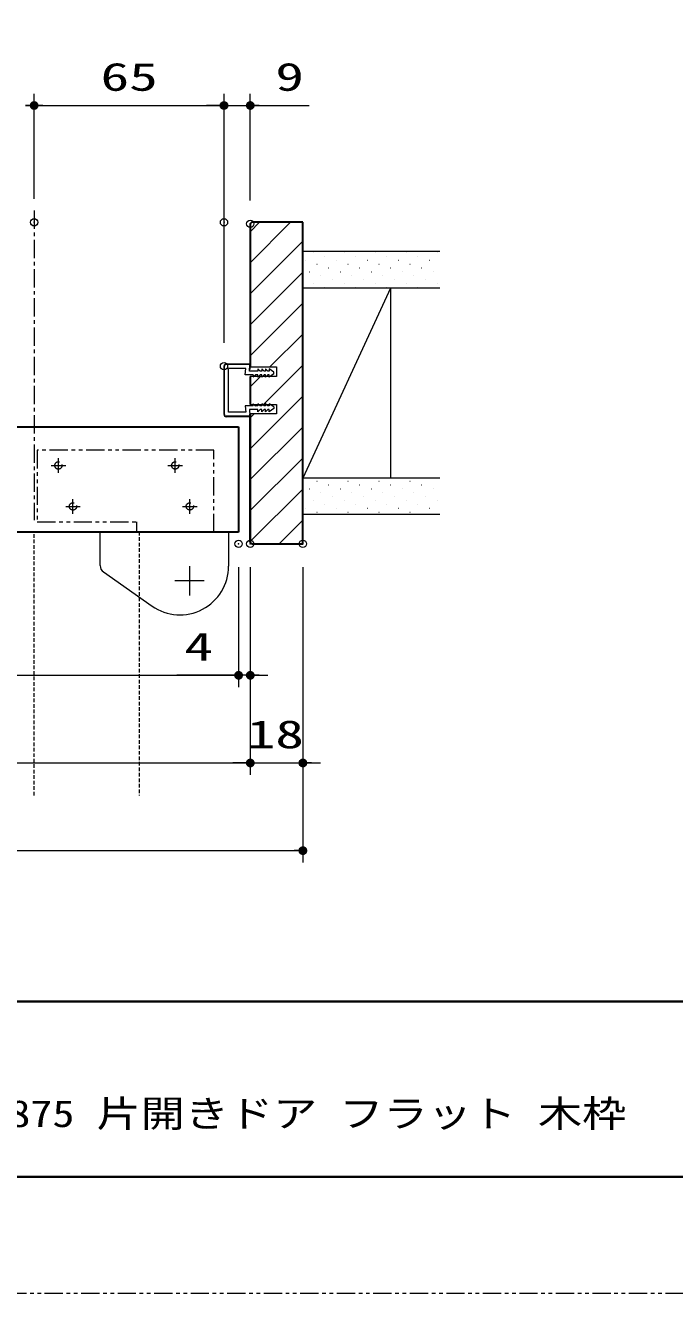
# Model space of a CAD drawing. Units: millimetres, scale not verified. Extents: x -1306 to 1306, y -607 to 607.
# Drawn here: x -513.3 to -291.1, y -594 to -160 of the extents above; entities that cross this region are included whole.
import ezdxf
from ezdxf.enums import TextEntityAlignment as Align

# ---------------------------------------------------------------- set-up
doc = ezdxf.new("R2010")
doc.units = ezdxf.units.MM
doc.header["$LTSCALE"] = 5
doc.header["$PDMODE"] = 32
doc.header["$PDSIZE"] = 2.5
for name, pattern in [('USER1', [2.5, 1.25, -0.25, 0.25, -0.25, 0.25, -0.25]), ('USER2', [0.375, 0.25, -0.125]), ('USER3', [2, 1.25, -0.25, 0.25, -0.25])]:
    doc.linetypes.add(name, pattern=pattern)
for name, color, linetype, lineweight in [('0-1_線(白)', 7, 'Continuous', 30), ('0-2_線(水)', 4, 'Continuous', 9), ('0-3_線(黄)', 2, 'Continuous', 15), ('0-6_寸法線', 3, 'Continuous', 13), ('0-7_0', 3, 'Continuous', 25), ('0-8_DEFPOINTS', 7, 'Continuous', 5), ('0-9_点線(黄)', 2, 'USER2', 15), ('0-A_ハッチング', 6, 'Continuous', 9), ('0-B_中心線', 3, 'USER3', 9), ('0-C_陰線', 1, 'USER1', 9), ('0-D_図面枠', 7, 'Continuous', 35)]:
    doc.layers.add(name, color=color, linetype=linetype, lineweight=lineweight)
doc.styles.add('ＭＳ ゴシック', font='')
doc.styles.get('ＭＳ ゴシック').set_extended_font_data('MS Gothic')

# ---------------------------------------------------------------- blocks, each defined once
blk = doc.blocks.new('_DOT')
at = {"layer": '0-7_0'}
blk.add_line((-2.5, 0), (-5, 0), dxfattribs=at)
for points in [[(0, 0), (-2.5, 0), (-2.48, 0.313)], [(0, 0), (-2.48, -0.313), (-2.5, 0)], [(0, 0), (-2.48, 0.313), (-2.421, 0.622)], [(0, 0), (-2.421, -0.622), (-2.48, -0.313)], [(0, 0), (-2.421, 0.622), (-2.324, 0.92)], [(0, 0), (-2.324, -0.92), (-2.421, -0.622)], [(0, 0), (-2.324, 0.92), (-2.191, 1.204)], [(0, 0), (-2.191, -1.204), (-2.324, -0.92)], [(0, 0), (-2.191, 1.204), (-2.023, 1.469)], [(0, 0), (-2.023, -1.469), (-2.191, -1.204)], [(0, 0), (-2.023, 1.469), (-1.822, 1.711)], [(0, 0), (-1.822, -1.711), (-2.023, -1.469)], [(0, 0), (-1.822, 1.711), (-1.594, 1.926)], [(0, 0), (-1.594, -1.926), (-1.822, -1.711)], [(0, 0), (-1.594, 1.926), (-1.34, 2.111)], [(0, 0), (-1.34, -2.111), (-1.594, -1.926)], [(0, 0), (-1.34, 2.111), (-1.064, 2.262)], [(0, 0), (-1.064, -2.262), (-1.34, -2.111)], [(0, 0), (-1.064, 2.262), (-0.773, 2.378)], [(0, 0), (-0.773, -2.378), (-1.064, -2.262)], [(0, 0), (-0.773, 2.378), (-0.468, 2.456)], [(0, 0), (-0.468, -2.456), (-0.773, -2.378)], [(0, 0), (-0.468, 2.456), (-0.157, 2.495)], [(0, 0), (-0.157, -2.495), (-0.468, -2.456)], [(0, 0), (-0.157, 2.495), (0.157, 2.495)], [(0, 0), (0.157, -2.495), (-0.157, -2.495)], [(0, 0), (0.157, 2.495), (0.468, 2.456)], [(0, 0), (0.468, 2.456), (0.773, 2.378)], [(0, 0), (0.773, 2.378), (1.064, 2.262)], [(0, 0), (1.064, 2.262), (1.34, 2.111)], [(0, 0), (1.34, 2.111), (1.594, 1.926)], [(0, 0), (1.594, 1.926), (1.822, 1.711)], [(0, 0), (1.822, 1.711), (2.023, 1.469)], [(0, 0), (2.023, 1.469), (2.191, 1.204)], [(0, 0), (2.191, 1.204), (2.324, 0.92)], [(0, 0), (2.324, 0.92), (2.421, 0.622)], [(0, 0), (2.421, 0.622), (2.48, 0.313)], [(0, 0), (2.48, 0.313), (2.5, 0)], [(0, 0), (0.468, -2.456), (0.157, -2.495)], [(0, 0), (0.773, -2.378), (0.468, -2.456)], [(0, 0), (1.064, -2.262), (0.773, -2.378)], [(0, 0), (1.34, -2.111), (1.064, -2.262)], [(0, 0), (1.594, -1.926), (1.34, -2.111)], [(0, 0), (1.822, -1.711), (1.594, -1.926)], [(0, 0), (2.023, -1.469), (1.822, -1.711)], [(0, 0), (2.191, -1.204), (2.023, -1.469)], [(0, 0), (2.324, -0.92), (2.191, -1.204)], [(0, 0), (2.421, -0.622), (2.324, -0.92)], [(0, 0), (2.48, -0.313), (2.421, -0.622)], [(0, 0), (2.5, 0), (2.48, -0.313)]]:
    blk.add_solid(points, dxfattribs=at)

msp = doc.modelspace()

# ---------------------------------------------------------------- linework, layer by layer
at = {"layer": '0-1_線(白)'}
for p, q in [((-435.82, -227.423), (-436.32, -227.923)), ((-436.32, -227.923), (-436.32, -276.923)), ((-418.32, -227.423), (-435.82, -227.423)), ((-418.32, -337.423), (-418.32, -227.423)), ((-436.32, -280.123), (-436.32, -289.723)), ((-436.32, -336.923), (-436.32, -292.923)), ((-436.32, -292.923), (-436.32, -336.923)), ((-601.767, -297.423), (-440.32, -297.423)), ((-440.32, -297.423), (-440.32, -333.423)), ((-440.32, -333.423), (-601.767, -333.423)), ((-436.32, -336.923), (-435.82, -337.423)), ((-435.82, -337.423), (-418.32, -337.423))]:
    msp.add_line(p, q, dxfattribs=at)
at = {"layer": '0-2_線(水)'}
for p, q in [((-487.731, -344.869), (-487.731, -333.423)), ((-443.731, -333.423), (-443.731, -345.057)), ((-486.595, -347.053), (-469.961, -358.706)), ((-457.12, -345.123), (-457.12, -355.123)), ((-452.12, -350.123), (-462.12, -350.123))]:
    msp.add_line(p, q, dxfattribs=at)
for centre, radius, start, end in [((-485.064, -344.869), 2.667, 180, 234.98435), ((-460.398, -345.057), 16.667, 234.98435, 0)]:
    msp.add_arc(centre, radius, start, end, dxfattribs=at)
at = {"layer": '0-3_線(黄)'}
for p, q in [((-371.464, -237.423), (-418.32, -237.423)), ((-371.464, -249.923), (-418.32, -249.923)), ((-388.32, -249.923), (-418.32, -314.923)), ((-388.32, -249.923), (-388.319, -314.923)), ((-371.464, -314.923), (-418.32, -314.923)), ((-371.464, -327.423), (-418.32, -327.423))]:
    msp.add_line(p, q, dxfattribs=at)
at = {"layer": '0-6_寸法線'}
for p, q in [((-510.32, -219.423), (-510.32, -183.446)), ((-510.32, -219.423), (-510.32, -183.446)), ((-445.32, -219.423), (-445.32, -183.446)), ((-445.32, -268.623), (-445.32, -183.446)), ((-436.32, -219.923), (-436.32, -183.446)), ((-507.32, -187.446), (-448.32, -187.446)), ((-448.32, -187.446), (-451.32, -187.446)), ((-445.32, -187.446), (-436.32, -187.446)), ((-433.32, -187.446), (-416.129, -187.446)), ((-445.32, -293.223), (-445.32, -276.623)), ((-445.17, -293.223), (-445.17, -276.623)), ((-436.619, -275.923), (-444.62, -275.923)), ((-436.619, -276.073), (-444.62, -276.073)), ((-437.868, -277.423), (-443.82, -277.423)), ((-438.03, -279.623), (-437.868, -277.423)), ((-436.626, -278.323), (-436.47, -276.229)), ((-436.379, -277.725), (-436.32, -276.235)), ((-436.32, -276.923), (-427.32, -276.923)), ((-433.708, -277.573), (-433.708, -278.323)), ((-432.908, -278.323), (-433.708, -277.573)), ((-432.408, -277.573), (-432.408, -278.323)), ((-431.608, -278.323), (-432.408, -277.573)), ((-430.308, -278.323), (-431.108, -277.573)), ((-431.108, -277.573), (-431.108, -278.323)), ((-429.808, -277.573), (-429.808, -278.323)), ((-428.32, -278.673), (-429.808, -277.573)), ((-427.32, -276.923), (-427.32, -280.123)), ((-435.312, -279.623), (-438.035, -279.623)), ((-433.708, -278.323), (-436.625, -278.323)), ((-427.32, -280.123), (-436.32, -280.123)), ((-435.312, -280.278), (-434.495, -279.623)), ((-435.312, -279.631), (-435.312, -280.278)), ((-433.708, -279.623), (-434.495, -279.623)), ((-433.708, -280.373), (-433.708, -279.623)), ((-432.908, -279.623), (-433.708, -280.373)), ((-432.408, -278.323), (-432.908, -278.323)), ((-432.408, -279.623), (-432.908, -279.623)), ((-432.408, -280.373), (-432.408, -279.623)), ((-431.608, -279.623), (-432.408, -280.373)), ((-431.108, -278.323), (-431.608, -278.323)), ((-431.108, -279.623), (-431.608, -279.623)), ((-431.108, -280.373), (-431.108, -279.623)), ((-430.308, -279.623), (-431.108, -280.373)), ((-429.808, -278.323), (-430.308, -278.323)), ((-429.808, -279.623), (-430.308, -279.623)), ((-428.32, -279.273), (-429.808, -280.373)), ((-429.808, -280.373), (-429.808, -279.623)), ((-428.32, -279.273), (-428.32, -278.673)), ((-435.312, -290.223), (-438.035, -290.223)), ((-438.035, -290.223), (-437.868, -292.423)), ((-435.312, -289.569), (-434.495, -290.223)), ((-435.312, -290.216), (-435.312, -289.569)), ((-433.708, -290.223), (-434.495, -290.223)), ((-433.708, -289.473), (-433.708, -290.223)), ((-432.908, -290.223), (-433.708, -289.473)), ((-432.408, -290.223), (-432.908, -290.223)), ((-432.408, -289.473), (-432.408, -290.223)), ((-431.608, -290.223), (-432.408, -289.473)), ((-431.108, -290.223), (-431.608, -290.223)), ((-431.108, -289.473), (-431.108, -290.223)), ((-430.308, -290.223), (-431.108, -289.473)), ((-429.808, -290.223), (-430.308, -290.223)), ((-429.808, -289.473), (-429.808, -290.223)), ((-428.32, -290.573), (-429.808, -289.473)), ((-428.32, -290.573), (-428.32, -291.173)), ((-436.619, -293.773), (-444.62, -293.773)), ((-436.619, -293.923), (-444.62, -293.923)), ((-436.625, -291.523), (-436.47, -293.617)), ((-433.708, -291.523), (-436.625, -291.523)), ((-436.379, -292.921), (-436.32, -293.611)), ((-433.708, -292.273), (-433.708, -291.523)), ((-432.908, -291.523), (-433.708, -292.273)), ((-432.408, -291.523), (-432.908, -291.523)), ((-432.408, -292.273), (-432.408, -291.523)), ((-431.608, -291.523), (-432.408, -292.273)), ((-431.108, -291.523), (-431.608, -291.523)), ((-430.308, -291.523), (-431.108, -292.273)), ((-431.108, -292.273), (-431.108, -291.523)), ((-429.808, -291.523), (-430.308, -291.523)), ((-428.32, -291.173), (-429.808, -292.273)), ((-429.808, -292.273), (-429.808, -291.523)), ((-440.32, -345.423), (-440.32, -386.423)), ((-440.32, -345.423), (-440.32, -386.423)), ((-436.32, -345.423), (-436.32, -416.423)), ((-436.32, -345.423), (-436.32, -416.423)), ((-436.32, -345.423), (-436.32, -386.423)), ((-418.32, -345.423), (-418.32, -416.423)), ((-418.32, -345.423), (-418.32, -446.423)), ((-767.319, -382.423), (-443.32, -382.423)), ((-443.32, -382.423), (-461.463, -382.423)), ((-436.32, -382.423), (-440.32, -382.423)), ((-433.32, -382.423), (-430.32, -382.423)), ((-771.319, -412.423), (-439.32, -412.423)), ((-439.32, -412.423), (-442.32, -412.423)), ((-436.32, -412.423), (-418.32, -412.423)), ((-415.32, -412.423), (-412.32, -412.423)), ((-789.319, -442.423), (-421.32, -442.423))]:
    msp.add_line(p, q, dxfattribs=at)
for points in [[(-437.868, -292.423), (-443.82, -292.423), (-443.82, -277.423)], [(-436.32, -289.723), (-427.32, -289.723), (-427.32, -292.923), (-436.32, -292.923)]]:
    msp.add_lwpolyline(points, dxfattribs=at)
for centre, radius, start, end in [((-444.62, -276.623), 0.7, 90, 180), ((-444.62, -276.623), 0.55, 90, 180), ((-436.619, -276.223), 0.3, 357.72528, 90), ((-436.619, -276.223), 0.15, 357.72528, 90), ((-444.62, -293.223), 0.7, 180, 270), ((-444.62, -293.223), 0.55, 180, 270), ((-436.619, -293.623), 0.3, 270, 2.27472), ((-436.619, -293.623), 0.15, 270, 2.27472)]:
    msp.add_arc(centre, radius, start, end, dxfattribs=at)
at = {"layer": '0-8_DEFPOINTS'}
for p in [(-510.32, -187.446), (-445.32, -187.446), (-510.32, -227.423), (-445.32, -227.423), (-436.32, -227.923), (-445.32, -276.623), (-440.32, -337.423), (-436.32, -337.423), (-418.32, -337.423), (-440.32, -382.423), (-436.32, -382.423), (-436.32, -412.423), (-418.32, -412.423), (-418.32, -442.423)]:
    msp.add_point(p, dxfattribs=at)
at = {"layer": '0-9_点線(黄)'}
for p, q in [((-510.32, -333.323), (-474.32, -333.323)), ((-510.32, -423.496), (-510.32, -333.323)), ((-474.32, -333.323), (-474.32, -423.496))]:
    msp.add_line(p, q, dxfattribs=at)
at = {"layer": '0-A_ハッチング'}
for p, q in [((-436.32, -230.625), (-433.118, -227.423)), ((-436.32, -241.231), (-422.512, -227.423)), ((-436.32, -251.838), (-418.32, -233.838)), ((-414.825, -237.719), (-414.775, -237.719)), ((-404.218, -237.719), (-404.168, -237.719)), ((-393.612, -237.719), (-393.562, -237.719)), ((-383.005, -237.719), (-382.955, -237.719)), ((-372.398, -237.719), (-372.348, -237.719)), ((-417.476, -240.37), (-417.426, -240.37)), ((-413.499, -241.696), (-413.449, -241.696)), ((-410.847, -239.044), (-410.797, -239.044)), ((-409.522, -243.022), (-409.472, -243.022)), ((-406.87, -240.37), (-406.82, -240.37)), ((-402.892, -241.696), (-402.842, -241.696)), ((-400.241, -239.044), (-400.191, -239.044)), ((-398.915, -243.022), (-398.865, -243.022)), ((-396.263, -240.37), (-396.213, -240.37)), ((-392.286, -241.696), (-392.236, -241.696)), ((-389.634, -239.044), (-389.584, -239.044)), ((-388.308, -243.022), (-388.258, -243.022)), ((-385.657, -240.37), (-385.607, -240.37)), ((-381.679, -241.696), (-381.629, -241.696)), ((-379.028, -239.044), (-378.978, -239.044)), ((-377.702, -243.022), (-377.652, -243.022)), ((-375.05, -240.37), (-375, -240.37)), ((-436.32, -262.444), (-418.32, -244.444)), ((-416.151, -244.348), (-416.101, -244.348)), ((-412.173, -245.673), (-412.123, -245.673)), ((-408.196, -246.999), (-408.146, -246.999)), ((-405.544, -244.348), (-405.494, -244.348)), ((-401.567, -245.673), (-401.517, -245.673)), ((-397.589, -246.999), (-397.539, -246.999)), ((-394.937, -244.348), (-394.887, -244.348)), ((-390.96, -245.673), (-390.91, -245.673)), ((-386.982, -246.999), (-386.932, -246.999)), ((-384.331, -244.348), (-384.281, -244.348)), ((-380.353, -245.673), (-380.303, -245.673)), ((-376.376, -246.999), (-376.326, -246.999)), ((-373.724, -244.348), (-373.674, -244.348)), ((-414.825, -248.325), (-414.775, -248.325)), ((-410.847, -249.651), (-410.797, -249.651)), ((-404.218, -248.325), (-404.168, -248.325)), ((-400.241, -249.651), (-400.191, -249.651)), ((-393.612, -248.325), (-393.562, -248.325)), ((-389.634, -249.651), (-389.584, -249.651)), ((-383.005, -248.325), (-382.955, -248.325)), ((-379.028, -249.651), (-378.978, -249.651)), ((-372.398, -248.325), (-372.348, -248.325)), ((-436.32, -273.051), (-418.32, -255.051)), ((-429.585, -276.923), (-418.32, -265.658)), ((-431.779, -289.723), (-418.32, -276.264)), ((-436.32, -283.658), (-432.785, -280.123)), ((-436.32, -304.871), (-418.32, -286.871)), ((-436.32, -294.264), (-434.979, -292.923)), ((-436.32, -315.477), (-418.32, -297.477)), ((-436.32, -326.084), (-418.32, -308.084)), ((-413.499, -315.942), (-413.449, -315.942)), ((-402.892, -315.942), (-402.842, -315.942)), ((-392.286, -315.942), (-392.236, -315.942)), ((-381.679, -315.942), (-381.629, -315.942)), ((-436.32, -336.691), (-418.32, -318.691)), ((-416.151, -318.594), (-416.101, -318.594)), ((-412.173, -319.92), (-412.123, -319.92)), ((-409.522, -317.268), (-409.472, -317.268)), ((-405.544, -318.594), (-405.494, -318.594)), ((-401.567, -319.92), (-401.517, -319.92)), ((-398.915, -317.268), (-398.865, -317.268)), ((-394.937, -318.594), (-394.887, -318.594)), ((-390.96, -319.92), (-390.91, -319.92)), ((-388.308, -317.268), (-388.258, -317.268)), ((-384.331, -318.594), (-384.281, -318.594)), ((-380.353, -319.92), (-380.303, -319.92)), ((-377.702, -317.268), (-377.652, -317.268)), ((-373.724, -318.594), (-373.674, -318.594)), ((-417.476, -325.223), (-417.426, -325.223)), ((-414.825, -322.571), (-414.775, -322.571)), ((-410.847, -323.897), (-410.797, -323.897)), ((-408.196, -321.246), (-408.146, -321.246)), ((-406.87, -325.223), (-406.82, -325.223)), ((-404.218, -322.571), (-404.168, -322.571)), ((-400.241, -323.897), (-400.191, -323.897)), ((-397.589, -321.246), (-397.539, -321.246)), ((-396.263, -325.223), (-396.213, -325.223)), ((-393.612, -322.571), (-393.562, -322.571)), ((-389.634, -323.897), (-389.584, -323.897)), ((-386.982, -321.246), (-386.932, -321.246)), ((-385.657, -325.223), (-385.607, -325.223)), ((-383.005, -322.571), (-382.955, -322.571)), ((-379.028, -323.897), (-378.978, -323.897)), ((-376.376, -321.246), (-376.326, -321.246)), ((-375.05, -325.223), (-375, -325.223)), ((-372.398, -322.571), (-372.348, -322.571)), ((-426.446, -337.423), (-418.32, -329.297)), ((-413.499, -326.549), (-413.449, -326.549)), ((-402.892, -326.549), (-402.842, -326.549)), ((-392.286, -326.549), (-392.236, -326.549)), ((-381.679, -326.549), (-381.629, -326.549))]:
    msp.add_line(p, q, dxfattribs=at)
at = {"layer": '0-B_中心線'}
msp.add_line((-510.32, -223.423), (-510.32, -329.323), dxfattribs=at)
at = {"layer": '0-C_陰線'}
for p, q in [((-504.52, -310.623), (-499.52, -310.623)), ((-502.02, -313.123), (-502.02, -308.123)), ((-464.52, -310.623), (-459.52, -310.623)), ((-462.02, -313.123), (-462.02, -308.123)), ((-499.52, -324.623), (-494.52, -324.623)), ((-497.02, -327.123), (-497.02, -322.123)), ((-459.52, -324.623), (-454.52, -324.623)), ((-457.02, -327.123), (-457.02, -322.123))]:
    msp.add_line(p, q, dxfattribs=at)
at = {"layer": '0-C_陰線', "color": 4}
msp.add_line((387.036, -594), (-1292.964, -594), dxfattribs=at)
at = {"layer": '0-C_陰線'}
msp.add_lwpolyline([(-448.77, -333.423), (-448.77, -305.373), (-509.27, -305.373), (-509.27, -329.873), (-475.27, -329.873), (-475.27, -333.423)], dxfattribs=at)
for centre in [(-502.02, -310.623), (-462.02, -310.623), (-497.02, -324.623), (-457.02, -324.623)]:
    msp.add_circle(centre, 1.25, dxfattribs=at)
at = {"layer": '0-D_図面枠'}
msp.add_line((-1252.964, -494), (347.036, -494), dxfattribs=at)
msp.add_lwpolyline([(-1252.964, -554), (347.036, -554), (347.036, 554), (-1252.964, 554)], close=True, dxfattribs=at)

# ---------------------------------------------------------------- block references
at = {"layer": '0-6_寸法線', "xscale": 0.6, "yscale": 0.6}
for p in [(-510.32, -187.446), (-445.32, -187.446), (-445.32, -187.446), (-440.32, -382.423), (-440.32, -382.423), (-436.32, -412.423), (-436.32, -412.423), (-418.32, -442.423)]:
    msp.add_blockref('_DOT', p, dxfattribs=at)
at = {"layer": '0-6_寸法線', "xscale": 0.6, "yscale": 0.6, "rotation": 180}
for p in [(-510.32, -187.446), (-436.32, -187.446), (-436.32, -382.423), (-418.32, -412.423)]:
    msp.add_blockref('_DOT', p, dxfattribs=at)

# ---------------------------------------------------------------- texts
at = {"layer": '0-6_寸法線', "style": 'ＭＳ ゴシック', "width": 1.5}
for s, p in [('65', (-487.582, -185.296)), ('9', (-427.748, -185.296)), ('4', (-458.891, -380.274)), ('18', (-437.558, -410.274))]:
    msp.add_text(s, height=9.604, dxfattribs=at).set_placement(p, align=Align.BOTTOM_LEFT)
at = {"layer": '0-D_図面枠', "style": 'ＭＳ ゴシック', "width": 1.2}
msp.add_text('CFP H2100・2400 W650・735・755・780・825・850・875 片開きドア フラット 木枠', height=9.236, dxfattribs=at).set_placement((-873.76, -539.776), align=Align.BOTTOM_LEFT)

doc.saveas('drawing.dxf')
